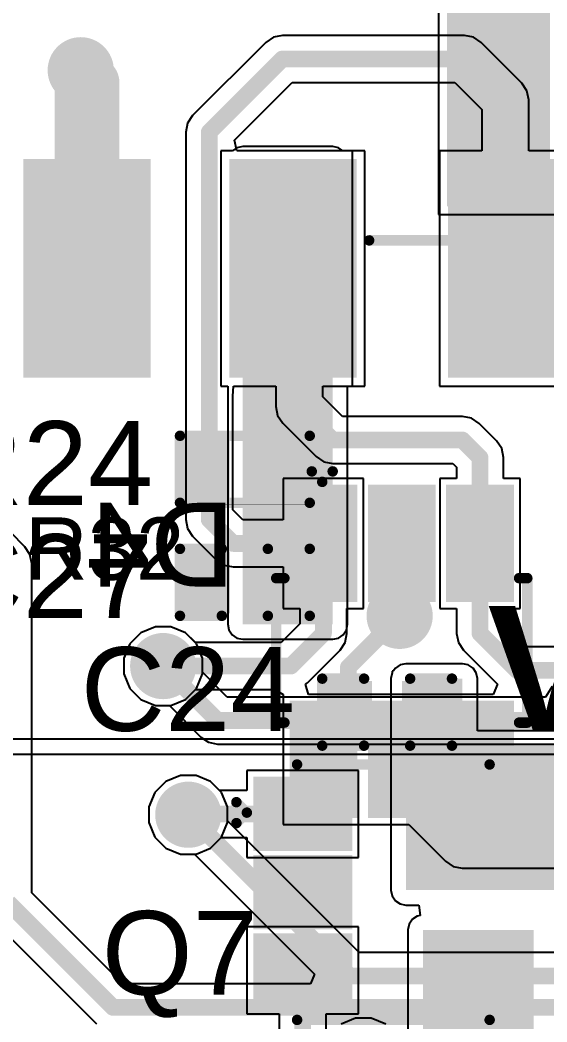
# Model space of a CAD drawing. Header units: inches. Extents: x -0.91 to 3.86, y -0.82 to 4.16.
# Drawn here: x 1.8236 to 2.0754, y 3.417 to 3.8956 of the extents above; entities that cross this region are included whole.
import ezdxf

# ---------------------------------------------------------------- set-up
doc = ezdxf.new("R2010")
doc.units = ezdxf.units.IN
doc.header["$MEASUREMENT"] = 0
for name, color, linetype in [('Bottom Layer 1', 5, 'Continuous'), ('Bottom Overlay', 54, 'Continuous'), ('Bottom Paste', 16, 'Continuous'), ('Bottom Solder', 6, 'Continuous'), ('GND+Signal', 16, 'Continuous'), ('Mechanical 17', 56, 'Continuous'), ('PWR+Signal', 76, 'Continuous'), ('Top Layer 1', 1, 'Continuous'), ('Top Overlay', 2, 'Continuous'), ('Top Paste', 8, 'Continuous'), ('Top Solder', 216, 'Continuous'), ('Via Holes', 16, 'Continuous')]:
    doc.layers.add(name, color=color, linetype=linetype)
doc.styles.add('Arial', font='', dxfattribs={"height": 0.2})
doc.styles.add('Arial_Bold', font='', dxfattribs={"height": 0.2})
doc.styles.get('Arial').set_extended_font_data('Arial')
doc.styles.get('Arial_Bold').set_extended_font_data('Arial', bold=True)

# ---------------------------------------------------------------- blocks, each defined once
blk = doc.blocks.new('R___0402_140')
at = {"layer": 'Top Layer 1'}
for points in [[(-0.0275, -0.0125), (-0.0275, 0.0125), (-0.0095, 0.0125), (-0.0095, -0.0125)], [(0.0095, -0.0125), (0.0095, 0.0125), (0.0275, 0.0125), (0.0275, -0.0125)]]:
    blk.add_hatch(color=1, dxfattribs=at).paths.add_polyline_path(points)
at = {"layer": 'Top Paste'}
for points in [[(-0.0275, -0.0125), (-0.0275, 0.0125), (-0.0095, 0.0125), (-0.0095, -0.0125)], [(0.0095, -0.0125), (0.0095, 0.0125), (0.0275, 0.0125), (0.0275, -0.0125)]]:
    blk.add_hatch(color=8, dxfattribs=at).paths.add_polyline_path(points)
at = {"layer": 'Top Solder'}
for points in [[(-0.02966, -0.01467), (-0.02966, 0.01467), (-0.00733, 0.01467), (-0.00733, -0.01467)], [(0.00734, -0.01467), (0.00734, 0.01467), (0.02967, 0.01467), (0.02967, -0.01467)]]:
    blk.add_hatch(color=216, dxfattribs=at).paths.add_polyline_path(points)
at = {"layer": 'Top Overlay'}
for points in [[(-0.031, -0.016, 0.005, 0.005, 0), (-0.031, 0.016, 0.005, 0.005, 0)], [(-0.031, 0.016, 0.005, 0.005, 0), (0.031, 0.016, 0.005, 0.005, 0)], [(0.031, -0.016, 0.005, 0.005, 0), (0.031, 0.016, 0.005, 0.005, 0)], [(-0.031, -0.016, 0.005, 0.005, 0), (0.031, -0.016, 0.005, 0.005, 0)], [(-0.032, -0.017, 0.000127, 0.000127, 0), (0.032, -0.017, 0.000127, 0.000127, 0)]]:
    blk.add_lwpolyline(points, format="xyseb", dxfattribs=at)
for points in [[(-0.03225, 0.016, 0.0025, 0.0025, 1), (-0.02975, 0.016, 0.0025, 0.0025, 1)], [(-0.03225, 0.016, 0.0025, 0.0025, 1), (-0.02975, 0.016, 0.0025, 0.0025, 1)], [(0.02975, 0.016, 0.0025, 0.0025, 1), (0.03225, 0.016, 0.0025, 0.0025, 1)], [(0.02975, 0.016, 0.0025, 0.0025, 1), (0.03225, 0.016, 0.0025, 0.0025, 1)], [(-0.03225, -0.016, 0.0025, 0.0025, 1), (-0.02975, -0.016, 0.0025, 0.0025, 1)], [(-0.03225, -0.016, 0.0025, 0.0025, 1), (-0.02975, -0.016, 0.0025, 0.0025, 1)], [(0.02975, -0.016, 0.0025, 0.0025, 1), (0.03225, -0.016, 0.0025, 0.0025, 1)], [(0.02975, -0.016, 0.0025, 0.0025, 1), (0.03225, -0.016, 0.0025, 0.0025, 1)], [(-0.03203, -0.017, 0.0000635, 0.0000635, 1), (-0.03197, -0.017, 0.0000635, 0.0000635, 1)], [(0.03197, -0.017, 0.0000635, 0.0000635, 1), (0.03203, -0.017, 0.0000635, 0.0000635, 1)]]:
    blk.add_lwpolyline(points, format="xyseb", close=True, dxfattribs=at)
blk = doc.blocks.new('TSOT_25_167')
at = {"layer": 'Top Layer 1'}
for points in [[(-0.0236, 0.05118), (-0.0236, 0.02362), (-0.06297, 0.02362), (-0.06297, 0.05118)], [(0.06297, 0.05118), (0.06297, 0.02362), (0.0236, 0.02362), (0.0236, 0.05118)], [(-0.0236, 0.01378), (-0.0236, -0.01378), (-0.06297, -0.01378), (-0.06297, 0.01378)], [(-0.0236, -0.02362), (-0.0236, -0.05118), (-0.06297, -0.05118), (-0.06297, -0.02362)], [(0.06297, -0.02362), (0.06297, -0.05118), (0.0236, -0.05118), (0.0236, -0.02362)]]:
    blk.add_hatch(color=1, dxfattribs=at).paths.add_polyline_path(points)
at = {"layer": 'Top Paste'}
for points in [[(-0.0236, 0.05118), (-0.0236, 0.02362), (-0.06297, 0.02362), (-0.06297, 0.05118)], [(0.06297, 0.05118), (0.06297, 0.02362), (0.0236, 0.02362), (0.0236, 0.05118)], [(-0.0236, 0.01378), (-0.0236, -0.01378), (-0.06297, -0.01378), (-0.06297, 0.01378)], [(-0.0236, -0.02362), (-0.0236, -0.05118), (-0.06297, -0.05118), (-0.06297, -0.02362)], [(0.06297, -0.02362), (0.06297, -0.05118), (0.0236, -0.05118), (0.0236, -0.02362)]]:
    blk.add_hatch(color=8, dxfattribs=at).paths.add_polyline_path(points)
at = {"layer": 'Top Solder'}
for points in [[(-0.0196, 0.05518), (-0.0196, 0.01962), (-0.06697, 0.01962), (-0.06697, 0.05518)], [(0.06697, 0.05518), (0.06697, 0.01962), (0.0196, 0.01962), (0.0196, 0.05518)], [(-0.0196, 0.01778), (-0.0196, -0.01778), (-0.06697, -0.01778), (-0.06697, 0.01778)], [(-0.0196, -0.01962), (-0.0196, -0.05518), (-0.06697, -0.05518), (-0.06697, -0.01962)], [(0.06697, -0.01962), (0.06697, -0.05518), (0.0196, -0.05518), (0.0196, -0.01962)]]:
    blk.add_hatch(color=216, dxfattribs=at).paths.add_polyline_path(points)
at = {"layer": 'Top Overlay'}
for points in [[(-0.046, 0.061, 0.005, 0.005, 0), (0.046, 0.061, 0.005, 0.005, 0)], [(-0.075, 0.033, 0.005, 0.005, 0), (-0.075, 0.043, 0.005, 0.005, 0)], [(-0.075, 0.043, 0.005, 0.005, 0), (-0.07, 0.038, 0.005, 0.005, 0)], [(-0.075, 0.033, 0.005, 0.005, 0), (-0.07, 0.038, 0.005, 0.005, 0)], [(-0.046, -0.061, 0.005, 0.005, 0), (0.046, -0.061, 0.005, 0.005, 0)]]:
    blk.add_lwpolyline(points, format="xyseb", dxfattribs=at)
for points in [[(-0.04725, 0.061, 0.0025, 0.0025, 1), (-0.04475, 0.061, 0.0025, 0.0025, 1)], [(0.04475, 0.061, 0.0025, 0.0025, 1), (0.04725, 0.061, 0.0025, 0.0025, 1)], [(-0.07625, 0.043, 0.0025, 0.0025, 1), (-0.07375, 0.043, 0.0025, 0.0025, 1)], [(-0.07625, 0.043, 0.0025, 0.0025, 1), (-0.07375, 0.043, 0.0025, 0.0025, 1)], [(-0.07125, 0.038, 0.0025, 0.0025, 1), (-0.06875, 0.038, 0.0025, 0.0025, 1)], [(-0.07125, 0.038, 0.0025, 0.0025, 1), (-0.06875, 0.038, 0.0025, 0.0025, 1)], [(-0.07625, 0.033, 0.0025, 0.0025, 1), (-0.07375, 0.033, 0.0025, 0.0025, 1)], [(-0.07625, 0.033, 0.0025, 0.0025, 1), (-0.07375, 0.033, 0.0025, 0.0025, 1)], [(-0.04725, -0.061, 0.0025, 0.0025, 1), (-0.04475, -0.061, 0.0025, 0.0025, 1)], [(0.04475, -0.061, 0.0025, 0.0025, 1), (0.04725, -0.061, 0.0025, 0.0025, 1)]]:
    blk.add_lwpolyline(points, format="xyseb", close=True, dxfattribs=at)
blk = doc.blocks.new('1054301305_B_190')
at = {"layer": 'Bottom Layer 1'}
for points in [[(-0.11102, -0.04784), (-0.0622, -0.04784), (-0.0622, -0.14626), (-0.11102, -0.14626)], [(-0.0126, -0.04784), (0.03622, -0.04784), (0.03622, -0.14626), (-0.0126, -0.14626)], [(0.08583, -0.04784), (0.13465, -0.04784), (0.13465, -0.14626), (0.08583, -0.14626)]]:
    blk.add_hatch(color=5, dxfattribs=at).paths.add_polyline_path(points)
at = {"layer": 'Bottom Paste'}
for points in [[(-0.11102, -0.04784), (-0.0622, -0.04784), (-0.0622, -0.14626), (-0.11102, -0.14626)], [(-0.0126, -0.04784), (0.03622, -0.04784), (0.03622, -0.14626), (-0.0126, -0.14626)], [(0.08583, -0.04784), (0.13465, -0.04784), (0.13465, -0.14626), (0.08583, -0.14626)]]:
    blk.add_hatch(color=16, dxfattribs=at).paths.add_polyline_path(points)
at = {"layer": 'Bottom Solder'}
for points in [[(-0.11402, -0.04484), (-0.0592, -0.04484), (-0.0592, -0.14926), (-0.11402, -0.14926)], [(-0.0156, -0.04484), (0.03922, -0.04484), (0.03922, -0.14926), (-0.0156, -0.14926)], [(0.08283, -0.04484), (0.13765, -0.04484), (0.13765, -0.14926), (0.08283, -0.14926)]]:
    blk.add_hatch(color=6, dxfattribs=at).paths.add_polyline_path(points)
blk = doc.blocks.new('1054301305_193')
at = {"layer": 'Top Layer 1'}
for points in [[(-0.20945, 0.14626), (-0.16063, 0.14626), (-0.16063, 0.04784), (-0.20945, 0.04784)], [(-0.11102, 0.14626), (-0.06221, 0.14626), (-0.06221, 0.04784), (-0.11102, 0.04784)], [(-0.30787, 0.06437), (-0.26457, 0.06437), (-0.26457, -0.25847), (-0.30787, -0.25847)]]:
    blk.add_hatch(color=1, dxfattribs=at).paths.add_polyline_path(points)
at = {"layer": 'Top Paste'}
for points in [[(-0.20945, 0.14626), (-0.16063, 0.14626), (-0.16063, 0.04784), (-0.20945, 0.04784)], [(-0.11102, 0.14626), (-0.06221, 0.14626), (-0.06221, 0.04784), (-0.11102, 0.04784)], [(-0.30787, 0.06437), (-0.26457, 0.06437), (-0.26457, -0.25847), (-0.30787, -0.25847)]]:
    blk.add_hatch(color=8, dxfattribs=at).paths.add_polyline_path(points)
at = {"layer": 'Top Solder'}
for points in [[(-0.21245, 0.14926), (-0.15763, 0.14926), (-0.15763, 0.04484), (-0.21245, 0.04484)], [(-0.11402, 0.14926), (-0.05921, 0.14926), (-0.05921, 0.04484), (-0.11402, 0.04484)], [(-0.31087, 0.06737), (-0.26157, 0.06737), (-0.26157, -0.26147), (-0.31087, -0.26147)]]:
    blk.add_hatch(color=216, dxfattribs=at).paths.add_polyline_path(points)
at = {"layer": 'Top Overlay'}
blk.add_lwpolyline([(-0.22441, 0.08366, 0.005, 0.005, 0), (-0.31968, 0.08366, 0.005, 0.005, 0)], format="xyseb", dxfattribs=at)
blk.add_lwpolyline([(-0.22566, 0.08366, 0.0025, 0.0025, 1), (-0.22316, 0.08366, 0.0025, 0.0025, 1)], format="xyseb", close=True, dxfattribs=at)
blk = doc.blocks.new('SOT_23_6_B_213')
at = {"layer": 'Bottom Layer 1'}
for points in [[(-0.07559, 0.04961), (-0.02756, 0.04961), (-0.02756, 0.0252), (-0.07559, 0.0252)], [(0.02756, 0.04961), (0.07559, 0.04961), (0.07559, 0.0252), (0.02756, 0.0252)], [(-0.07559, 0.01221), (-0.02756, 0.01221), (-0.02756, -0.0122), (-0.07559, -0.0122)], [(0.02756, 0.01221), (0.07559, 0.01221), (0.07559, -0.0122), (0.02756, -0.0122)], [(-0.07559, -0.0252), (-0.02756, -0.0252), (-0.02756, -0.04961), (-0.07559, -0.04961)], [(0.02756, -0.0252), (0.07559, -0.0252), (0.07559, -0.04961), (0.02756, -0.04961)]]:
    blk.add_hatch(color=5, dxfattribs=at).paths.add_polyline_path(points)
at = {"layer": 'Bottom Paste'}
for points in [[(-0.07559, 0.04961), (-0.02756, 0.04961), (-0.02756, 0.0252), (-0.07559, 0.0252)], [(0.02756, 0.04961), (0.07559, 0.04961), (0.07559, 0.0252), (0.02756, 0.0252)], [(-0.07559, 0.01221), (-0.02756, 0.01221), (-0.02756, -0.0122), (-0.07559, -0.0122)], [(0.02756, 0.01221), (0.07559, 0.01221), (0.07559, -0.0122), (0.02756, -0.0122)], [(-0.07559, -0.0252), (-0.02756, -0.0252), (-0.02756, -0.04961), (-0.07559, -0.04961)], [(0.02756, -0.0252), (0.07559, -0.0252), (0.07559, -0.04961), (0.02756, -0.04961)]]:
    blk.add_hatch(color=16, dxfattribs=at).paths.add_polyline_path(points)
at = {"layer": 'Bottom Solder'}
for points in [[(-0.07959, 0.05361), (-0.02356, 0.05361), (-0.02356, 0.0212), (-0.07959, 0.0212)], [(0.02356, 0.05361), (0.07959, 0.05361), (0.07959, 0.0212), (0.02356, 0.0212)], [(-0.07959, 0.01621), (-0.02356, 0.01621), (-0.02356, -0.0162), (-0.07959, -0.0162)], [(0.02356, 0.01621), (0.07959, 0.01621), (0.07959, -0.0162), (0.02356, -0.0162)], [(-0.07959, -0.0212), (-0.02356, -0.0212), (-0.02356, -0.05361), (-0.07959, -0.05361)], [(0.02356, -0.0212), (0.07959, -0.0212), (0.07959, -0.05361), (0.02356, -0.05361)]]:
    blk.add_hatch(color=6, dxfattribs=at).paths.add_polyline_path(points)
at = {"layer": 'Bottom Overlay'}
for points in [[(0.034, 0.06, 0.005, 0.005, 0), (-0.035, 0.06, 0.005, 0.005, 0)], [(-0.035, 0.05606, 0.005, 0.005, 0), (-0.035, 0.06, 0.005, 0.005, 0)], [(0.034, 0.05606, 0.005, 0.005, 0), (0.034, 0.06, 0.005, 0.005, 0)], [(-0.081, -0.038, 0.005, 0.005, 0), (-0.086, -0.033, 0.005, 0.005, 0)], [(-0.086, -0.043, 0.005, 0.005, 0), (-0.086, -0.033, 0.005, 0.005, 0)], [(-0.086, -0.043, 0.005, 0.005, 0), (-0.081, -0.038, 0.005, 0.005, 0)], [(-0.035, -0.06, 0.005, 0.005, 0), (-0.035, -0.05606, 0.005, 0.005, 0)], [(0.034, -0.06, 0.005, 0.005, 0), (0.034, -0.05606, 0.005, 0.005, 0)], [(0.034, -0.06, 0.005, 0.005, 0), (-0.035, -0.06, 0.005, 0.005, 0)]]:
    blk.add_lwpolyline(points, format="xyseb", dxfattribs=at)
for points in [[(-0.03625, 0.06, 0.0025, 0.0025, 1), (-0.03375, 0.06, 0.0025, 0.0025, 1)], [(-0.03625, 0.06, 0.0025, 0.0025, 1), (-0.03375, 0.06, 0.0025, 0.0025, 1)], [(0.03275, 0.06, 0.0025, 0.0025, 1), (0.03525, 0.06, 0.0025, 0.0025, 1)], [(0.03275, 0.06, 0.0025, 0.0025, 1), (0.03525, 0.06, 0.0025, 0.0025, 1)], [(-0.03625, 0.05606, 0.0025, 0.0025, 1), (-0.03375, 0.05606, 0.0025, 0.0025, 1)], [(0.03275, 0.05606, 0.0025, 0.0025, 1), (0.03525, 0.05606, 0.0025, 0.0025, 1)], [(-0.08725, -0.033, 0.0025, 0.0025, 1), (-0.08475, -0.033, 0.0025, 0.0025, 1)], [(-0.08725, -0.033, 0.0025, 0.0025, 1), (-0.08475, -0.033, 0.0025, 0.0025, 1)], [(-0.08225, -0.038, 0.0025, 0.0025, 1), (-0.07975, -0.038, 0.0025, 0.0025, 1)], [(-0.08225, -0.038, 0.0025, 0.0025, 1), (-0.07975, -0.038, 0.0025, 0.0025, 1)], [(-0.08725, -0.043, 0.0025, 0.0025, 1), (-0.08475, -0.043, 0.0025, 0.0025, 1)], [(-0.08725, -0.043, 0.0025, 0.0025, 1), (-0.08475, -0.043, 0.0025, 0.0025, 1)], [(-0.03625, -0.05606, 0.0025, 0.0025, 1), (-0.03375, -0.05606, 0.0025, 0.0025, 1)], [(0.03275, -0.05606, 0.0025, 0.0025, 1), (0.03525, -0.05606, 0.0025, 0.0025, 1)], [(-0.03625, -0.06, 0.0025, 0.0025, 1), (-0.03375, -0.06, 0.0025, 0.0025, 1)], [(-0.03625, -0.06, 0.0025, 0.0025, 1), (-0.03375, -0.06, 0.0025, 0.0025, 1)], [(0.03275, -0.06, 0.0025, 0.0025, 1), (0.03525, -0.06, 0.0025, 0.0025, 1)], [(0.03275, -0.06, 0.0025, 0.0025, 1), (0.03525, -0.06, 0.0025, 0.0025, 1)]]:
    blk.add_lwpolyline(points, format="xyseb", close=True, dxfattribs=at)
blk = doc.blocks.new('C___0402_224')
at = {"layer": 'Top Layer 1'}
for points in [[(-0.0275, -0.0125), (-0.0275, 0.0125), (-0.0095, 0.0125), (-0.0095, -0.0125)], [(0.0095, -0.0125), (0.0095, 0.0125), (0.0275, 0.0125), (0.0275, -0.0125)]]:
    blk.add_hatch(color=1, dxfattribs=at).paths.add_polyline_path(points)
at = {"layer": 'Top Paste'}
for points in [[(-0.0275, -0.0125), (-0.0275, 0.0125), (-0.0095, 0.0125), (-0.0095, -0.0125)], [(0.0095, -0.0125), (0.0095, 0.0125), (0.0275, 0.0125), (0.0275, -0.0125)]]:
    blk.add_hatch(color=8, dxfattribs=at).paths.add_polyline_path(points)
at = {"layer": 'Top Solder'}
for points in [[(-0.02986, -0.01486), (-0.02986, 0.01486), (-0.00714, 0.01486), (-0.00714, -0.01486)], [(0.00714, -0.01486), (0.00714, 0.01486), (0.02986, 0.01486), (0.02986, -0.01486)]]:
    blk.add_hatch(color=216, dxfattribs=at).paths.add_polyline_path(points)
at = {"layer": 'Top Overlay'}
for points in [[(-0.031, 0.016, 0.005, 0.005, 0), (-0.011, 0.016, 0.005, 0.005, 0)], [(-0.031, -0.016, 0.005, 0.005, 0), (-0.031, 0.016, 0.005, 0.005, 0)], [(0.011, 0.016, 0.005, 0.005, 0), (0.031, 0.016, 0.005, 0.005, 0)], [(0.031, -0.016, 0.005, 0.005, 0), (0.031, 0.016, 0.005, 0.005, 0)], [(-0.031, -0.016, 0.005, 0.005, 0), (-0.011, -0.016, 0.005, 0.005, 0)], [(0.011, -0.016, 0.005, 0.005, 0), (0.031, -0.016, 0.005, 0.005, 0)]]:
    blk.add_lwpolyline(points, format="xyseb", dxfattribs=at)
for points in [[(-0.03225, 0.016, 0.0025, 0.0025, 1), (-0.02975, 0.016, 0.0025, 0.0025, 1)], [(-0.03225, 0.016, 0.0025, 0.0025, 1), (-0.02975, 0.016, 0.0025, 0.0025, 1)], [(-0.01225, 0.016, 0.0025, 0.0025, 1), (-0.00975, 0.016, 0.0025, 0.0025, 1)], [(0.00975, 0.016, 0.0025, 0.0025, 1), (0.01225, 0.016, 0.0025, 0.0025, 1)], [(0.02975, 0.016, 0.0025, 0.0025, 1), (0.03225, 0.016, 0.0025, 0.0025, 1)], [(0.02975, 0.016, 0.0025, 0.0025, 1), (0.03225, 0.016, 0.0025, 0.0025, 1)], [(-0.03225, -0.016, 0.0025, 0.0025, 1), (-0.02975, -0.016, 0.0025, 0.0025, 1)], [(-0.03225, -0.016, 0.0025, 0.0025, 1), (-0.02975, -0.016, 0.0025, 0.0025, 1)], [(-0.01225, -0.016, 0.0025, 0.0025, 1), (-0.00975, -0.016, 0.0025, 0.0025, 1)], [(0.00975, -0.016, 0.0025, 0.0025, 1), (0.01225, -0.016, 0.0025, 0.0025, 1)], [(0.02975, -0.016, 0.0025, 0.0025, 1), (0.03225, -0.016, 0.0025, 0.0025, 1)], [(0.02975, -0.016, 0.0025, 0.0025, 1), (0.03225, -0.016, 0.0025, 0.0025, 1)]]:
    blk.add_lwpolyline(points, format="xyseb", close=True, dxfattribs=at)
blk = doc.blocks.new('C___0402_227')
at = {"layer": 'Top Layer 1'}
for points in [[(-0.0275, -0.0125), (-0.0275, 0.0125), (-0.0095, 0.0125), (-0.0095, -0.0125)], [(0.0095, -0.0125), (0.0095, 0.0125), (0.0275, 0.0125), (0.0275, -0.0125)]]:
    blk.add_hatch(color=1, dxfattribs=at).paths.add_polyline_path(points)
at = {"layer": 'Top Paste'}
for points in [[(-0.0275, -0.0125), (-0.0275, 0.0125), (-0.0095, 0.0125), (-0.0095, -0.0125)], [(0.0095, -0.0125), (0.0095, 0.0125), (0.0275, 0.0125), (0.0275, -0.0125)]]:
    blk.add_hatch(color=8, dxfattribs=at).paths.add_polyline_path(points)
at = {"layer": 'Top Solder'}
for points in [[(-0.02986, -0.01486), (-0.02986, 0.01486), (-0.00714, 0.01486), (-0.00714, -0.01486)], [(0.00714, -0.01486), (0.00714, 0.01486), (0.02986, 0.01486), (0.02986, -0.01486)]]:
    blk.add_hatch(color=216, dxfattribs=at).paths.add_polyline_path(points)
at = {"layer": 'Top Overlay'}
for points in [[(-0.011, 0.016, 0.005, 0.005, 0), (-0.031, 0.016, 0.005, 0.005, 0)], [(-0.031, 0.016, 0.005, 0.005, 0), (-0.031, -0.016, 0.005, 0.005, 0)], [(0.031, 0.016, 0.005, 0.005, 0), (0.011, 0.016, 0.005, 0.005, 0)], [(0.031, 0.016, 0.005, 0.005, 0), (0.031, -0.016, 0.005, 0.005, 0)], [(-0.011, -0.016, 0.005, 0.005, 0), (-0.031, -0.016, 0.005, 0.005, 0)], [(0.031, -0.016, 0.005, 0.005, 0), (0.011, -0.016, 0.005, 0.005, 0)]]:
    blk.add_lwpolyline(points, format="xyseb", dxfattribs=at)
for points in [[(-0.03225, 0.016, 0.0025, 0.0025, 1), (-0.02975, 0.016, 0.0025, 0.0025, 1)], [(-0.03225, 0.016, 0.0025, 0.0025, 1), (-0.02975, 0.016, 0.0025, 0.0025, 1)], [(-0.01225, 0.016, 0.0025, 0.0025, 1), (-0.00975, 0.016, 0.0025, 0.0025, 1)], [(0.00975, 0.016, 0.0025, 0.0025, 1), (0.01225, 0.016, 0.0025, 0.0025, 1)], [(0.02975, 0.016, 0.0025, 0.0025, 1), (0.03225, 0.016, 0.0025, 0.0025, 1)], [(0.02975, 0.016, 0.0025, 0.0025, 1), (0.03225, 0.016, 0.0025, 0.0025, 1)], [(-0.03225, -0.016, 0.0025, 0.0025, 1), (-0.02975, -0.016, 0.0025, 0.0025, 1)], [(-0.03225, -0.016, 0.0025, 0.0025, 1), (-0.02975, -0.016, 0.0025, 0.0025, 1)], [(-0.01225, -0.016, 0.0025, 0.0025, 1), (-0.00975, -0.016, 0.0025, 0.0025, 1)], [(0.00975, -0.016, 0.0025, 0.0025, 1), (0.01225, -0.016, 0.0025, 0.0025, 1)], [(0.02975, -0.016, 0.0025, 0.0025, 1), (0.03225, -0.016, 0.0025, 0.0025, 1)], [(0.02975, -0.016, 0.0025, 0.0025, 1), (0.03225, -0.016, 0.0025, 0.0025, 1)]]:
    blk.add_lwpolyline(points, format="xyseb", close=True, dxfattribs=at)

msp = doc.modelspace()

# ---------------------------------------------------------------- hatches: boundary and pattern name
at = {"layer": 'Bottom Layer 1'}
h = msp.add_hatch(color=5, dxfattribs=at)
edge = h.paths.add_edge_path()
edge.add_arc((1.85261, 3.87161), 0.01181, 0, 360)
h = msp.add_hatch(color=5, dxfattribs=at)
edge = h.paths.add_edge_path()
edge.add_arc((2.005, 3.611), 0.01181, 0, 360)
h = msp.add_hatch(color=5, dxfattribs=at)
edge = h.paths.add_edge_path()
edge.add_arc((1.892, 3.587), 0.01181, 0, 360)
h = msp.add_hatch(color=5, dxfattribs=at)
edge = h.paths.add_edge_path()
edge.add_arc((1.904, 3.516), 0.01181, 0, 360)
at = {"layer": 'Bottom Solder'}
h = msp.add_hatch(color=6, dxfattribs=at)
edge = h.paths.add_edge_path()
edge.add_arc((1.85261, 3.87161), 0.01581, 0, 360)
h = msp.add_hatch(color=6, dxfattribs=at)
edge = h.paths.add_edge_path()
edge.add_arc((2.005, 3.611), 0.01581, 0, 360)
h = msp.add_hatch(color=6, dxfattribs=at)
edge = h.paths.add_edge_path()
edge.add_arc((1.892, 3.587), 0.01581, 0, 360)
h = msp.add_hatch(color=6, dxfattribs=at)
edge = h.paths.add_edge_path()
edge.add_arc((1.904, 3.516), 0.01581, 0, 360)
at = {"layer": 'GND+Signal'}
h = msp.add_hatch(color=16, dxfattribs=at)
edge = h.paths.add_edge_path()
edge.add_arc((1.85261, 3.87161), 0.01181, 0, 360)
h = msp.add_hatch(color=16, dxfattribs=at)
edge = h.paths.add_edge_path()
edge.add_arc((2.005, 3.611), 0.01181, 0, 360)
h = msp.add_hatch(color=16, dxfattribs=at)
edge = h.paths.add_edge_path()
edge.add_arc((1.892, 3.587), 0.01181, 0, 360)
h = msp.add_hatch(color=16, dxfattribs=at)
edge = h.paths.add_edge_path()
edge.add_arc((1.904, 3.516), 0.01181, 0, 360)
at = {"layer": 'PWR+Signal'}
h = msp.add_hatch(color=76, dxfattribs=at)
edge = h.paths.add_edge_path()
edge.add_arc((1.85261, 3.87161), 0.01181, 0, 360)
h = msp.add_hatch(color=76, dxfattribs=at)
edge = h.paths.add_edge_path()
edge.add_arc((2.005, 3.611), 0.01181, 0, 360)
h = msp.add_hatch(color=76, dxfattribs=at)
edge = h.paths.add_edge_path()
edge.add_arc((1.892, 3.587), 0.01181, 0, 360)
h = msp.add_hatch(color=76, dxfattribs=at)
edge = h.paths.add_edge_path()
edge.add_arc((1.904, 3.516), 0.01181, 0, 360)
at = {"layer": 'Top Layer 1'}
h = msp.add_hatch(color=1, dxfattribs=at)
edge = h.paths.add_edge_path()
edge.add_arc((1.85261, 3.87161), 0.01181, 0, 360)
for points in [[(1.93, 3.607), (1.973, 3.607), (1.973, 3.828), (1.93, 3.828)], [(2.008, 3.48), (2.035, 3.48), (2.035, 3.581), (2.008, 3.581)], [(2.008, 3.48), (2.172, 3.48), (2.172, 3.549), (2.008, 3.549)], [(2.0161, 3.319), (2.069, 3.319), (2.069, 3.461), (2.0161, 3.461)]]:
    msp.add_hatch(color=1, dxfattribs=at).paths.add_polyline_path(points)
h = msp.add_hatch(color=1, dxfattribs=at)
edge = h.paths.add_edge_path()
edge.add_arc((2.005, 3.611), 0.01181, 0, 360)
h = msp.add_hatch(color=1, dxfattribs=at)
edge = h.paths.add_edge_path()
edge.add_arc((1.892, 3.587), 0.01181, 0, 360)
h = msp.add_hatch(color=1, dxfattribs=at)
edge = h.paths.add_edge_path()
edge.add_arc((1.904, 3.516), 0.01181, 0, 360)
at = {"layer": 'Top Solder'}
h = msp.add_hatch(color=216, dxfattribs=at)
edge = h.paths.add_edge_path()
edge.add_arc((1.85261, 3.87161), 0.01581, 0, 360)
at = {"layer": 'Via Holes'}
h = msp.add_hatch(color=7, dxfattribs=at)
edge = h.paths.add_edge_path()
edge.add_arc((1.85261, 3.87161), 0.00591, 0, 360)
h = msp.add_hatch(color=7, dxfattribs=at)
edge = h.paths.add_edge_path()
edge.add_arc((2.005, 3.611), 0.00591, 0, 360)
h = msp.add_hatch(color=7, dxfattribs=at)
edge = h.paths.add_edge_path()
edge.add_arc((1.892, 3.587), 0.00591, 0, 360)
h = msp.add_hatch(color=7, dxfattribs=at)
edge = h.paths.add_edge_path()
edge.add_arc((1.904, 3.516), 0.00591, 0, 360)

# ---------------------------------------------------------------- linework, layer by layer
at = {"layer": 'Bottom Layer 1'}
for p, q in [((1.94471, 3.88736), (1.94107, 3.88493)), ((1.949, 3.88822), (1.94471, 3.88736)), ((2.036, 3.88822), (1.949, 3.88822)), ((1.949, 3.88822), (1.949, 3.88822)), ((2.04029, 3.88736), (2.036, 3.88822)), ((2.036, 3.88822), (2.036, 3.88822)), ((2.04393, 3.88493), (2.04029, 3.88736)), ((1.94107, 3.88493), (1.90607, 3.84993)), ((1.94107, 3.88493), (1.94107, 3.88493)), ((2.06339, 3.86547), (2.04393, 3.88493)), ((1.92603, 3.83816), (1.95365, 3.86578)), ((1.95365, 3.86578), (2.03135, 3.86578)), ((2.03135, 3.86578), (2.04424, 3.8529)), ((2.06582, 3.86184), (2.06339, 3.86547)), ((2.06339, 3.86547), (2.06339, 3.86547)), ((2.06667, 3.85754), (2.06582, 3.86184)), ((2.06667, 3.83316), (2.06667, 3.85754)), ((2.06667, 3.85754), (2.06667, 3.85754)), ((2.04424, 3.8529), (2.04424, 3.83316)), ((1.90607, 3.84993), (1.90364, 3.84629)), ((1.90364, 3.84629), (1.90278, 3.842)), ((1.90278, 3.842), (1.90278, 3.842)), ((1.90278, 3.842), (1.90278, 3.657)), ((1.92717, 3.83316), (1.92603, 3.83816)), ((1.98844, 3.83316), (1.92717, 3.83316)), ((1.98844, 3.72074), (1.98844, 3.83316)), ((2.04424, 3.83316), (2.02405, 3.83316)), ((2.02405, 3.83316), (2.02405, 3.72074)), ((2.08687, 3.83316), (2.06667, 3.83316)), ((1.92522, 3.71591), (1.92562, 3.72074)), ((1.92562, 3.72074), (1.93022, 3.72074)), ((1.93022, 3.72074), (1.94582, 3.72074)), ((1.94582, 3.72074), (1.94582, 3.71097)), ((1.96825, 3.71561), (1.96825, 3.72074)), ((1.96825, 3.72074), (1.98844, 3.72074)), ((2.02405, 3.72074), (2.08687, 3.72074)), ((1.92522, 3.66165), (1.92522, 3.71591)), ((1.97765, 3.70622), (1.96825, 3.71561)), ((1.94582, 3.71097), (1.94582, 3.71097)), ((1.94582, 3.71097), (1.94667, 3.70668)), ((1.94667, 3.70668), (1.9491, 3.70304)), ((2.035, 3.70622), (1.97765, 3.70622)), ((2.03929, 3.70536), (2.035, 3.70622)), ((2.035, 3.70622), (2.035, 3.70622)), ((2.04293, 3.70293), (2.03929, 3.70536)), ((1.9491, 3.70304), (1.96507, 3.68707)), ((2.05133, 3.69453), (2.04293, 3.70293)), ((2.05376, 3.69089), (2.05133, 3.69453)), ((2.05133, 3.69453), (2.05133, 3.69453)), ((2.05462, 3.6866), (2.05376, 3.69089)), ((1.96507, 3.68707), (1.96507, 3.68707)), ((1.96507, 3.68707), (1.96871, 3.68464)), ((2.05462, 3.67659), (2.05462, 3.6866)), ((2.05462, 3.6866), (2.05462, 3.6866)), ((1.96871, 3.68464), (1.973, 3.68378)), ((1.973, 3.68378), (2.03035, 3.68378)), ((2.03035, 3.68378), (2.03219, 3.68195)), ((2.03219, 3.68195), (2.03219, 3.67659)), ((1.9878, 3.67659), (1.94939, 3.67659)), ((1.94939, 3.67659), (1.94939, 3.65679)), ((1.9878, 3.61456), (1.9878, 3.67659)), ((2.03219, 3.67659), (2.0242, 3.67659)), ((2.0242, 3.67659), (2.0242, 3.61456)), ((2.06261, 3.67659), (2.05462, 3.67659)), ((2.06261, 3.61456), (2.06261, 3.67659)), ((1.93007, 3.65679), (1.92522, 3.66165)), ((1.90278, 3.657), (1.90278, 3.657)), ((1.90278, 3.657), (1.90364, 3.65271)), ((1.94939, 3.65679), (1.93007, 3.65679)), ((1.90364, 3.65271), (1.90607, 3.64907)), ((1.90607, 3.64907), (1.9175, 3.63764)), ((1.9175, 3.63764), (1.92113, 3.63521)), ((1.92113, 3.63521), (1.92543, 3.63436)), ((1.92543, 3.63436), (1.92543, 3.63436)), ((1.92543, 3.63436), (1.94939, 3.63436)), ((1.94939, 3.63436), (1.94939, 3.61456)), ((1.94939, 3.61456), (1.95738, 3.61456)), ((1.95738, 3.61456), (1.95738, 3.60724)), ((1.97981, 3.6026), (1.97981, 3.61456)), ((1.97981, 3.61456), (1.9878, 3.61456)), ((2.0242, 3.61456), (2.03219, 3.61456)), ((2.03219, 3.61456), (2.03219, 3.6026)), ((2.05462, 3.60724), (2.05462, 3.61456)), ((2.05462, 3.61456), (2.06261, 3.61456)), ((1.88826, 3.60581), (1.88134, 3.60295)), ((1.89574, 3.60581), (1.88826, 3.60581)), ((1.90266, 3.60295), (1.89574, 3.60581)), ((1.95738, 3.60724), (1.94835, 3.59822)), ((2.06565, 3.59622), (2.05462, 3.60724)), ((1.88134, 3.60295), (1.87605, 3.59766)), ((1.90739, 3.59822), (1.90266, 3.60295)), ((1.97896, 3.59831), (1.97981, 3.6026)), ((1.97981, 3.6026), (1.97981, 3.6026)), ((2.03219, 3.6026), (2.03219, 3.6026)), ((2.03219, 3.6026), (2.03304, 3.59831)), ((1.87605, 3.59766), (1.87319, 3.59074)), ((1.94835, 3.59822), (1.90739, 3.59822)), ((1.96093, 3.57907), (1.97653, 3.59467)), ((1.97653, 3.59467), (1.97896, 3.59831)), ((1.97653, 3.59467), (1.97653, 3.59467)), ((2.03304, 3.59831), (2.03547, 3.59467)), ((2.03547, 3.59467), (2.0517, 3.57844)), ((2.07961, 3.59622), (2.06565, 3.59622)), ((1.87319, 3.59074), (1.87319, 3.58326)), ((1.87319, 3.58326), (1.87605, 3.57634)), ((1.87605, 3.57634), (1.88134, 3.57105)), ((1.90266, 3.57105), (1.90739, 3.57578)), ((1.90739, 3.57578), (1.94536, 3.57578)), ((1.94536, 3.57578), (1.94939, 3.57344)), ((1.95999, 3.57844), (1.96093, 3.57907)), ((1.96151, 3.57344), (1.95999, 3.57844)), ((2.0517, 3.57844), (2.04976, 3.57344)), ((1.88134, 3.57105), (1.88826, 3.56819)), ((1.89574, 3.56819), (1.90266, 3.57105)), ((1.94939, 3.57344), (1.94939, 3.57078)), ((1.94939, 3.57078), (1.94939, 3.51141)), ((2.04976, 3.57344), (1.96151, 3.57344)), ((1.88826, 3.56819), (1.89574, 3.56819)), ((1.89334, 3.53195), (1.88805, 3.52666)), ((1.90026, 3.53481), (1.89334, 3.53195)), ((1.90774, 3.53481), (1.90026, 3.53481)), ((1.91466, 3.53195), (1.90774, 3.53481)), ((1.91995, 3.52666), (1.91466, 3.53195)), ((1.88805, 3.52666), (1.88519, 3.51974)), ((1.92281, 3.51974), (1.91995, 3.52666)), ((1.88519, 3.51974), (1.88519, 3.51226)), ((1.92281, 3.51226), (1.92281, 3.51974)), ((1.88519, 3.51226), (1.88805, 3.50534)), ((1.91995, 3.50534), (1.92281, 3.51226)), ((1.94939, 3.51141), (2.00934, 3.51141)), ((2.00934, 3.51141), (2.02697, 3.49379)), ((1.88805, 3.50534), (1.89334, 3.50005)), ((1.91466, 3.50005), (1.91995, 3.50534)), ((1.89334, 3.50005), (1.90026, 3.49719)), ((1.90774, 3.49719), (1.91466, 3.50005)), ((1.90026, 3.49719), (1.90774, 3.49719)), ((2.02697, 3.49379), (2.02697, 3.49379)), ((2.02697, 3.49379), (2.03061, 3.49135)), ((2.03061, 3.49135), (2.0349, 3.4905)), ((2.0349, 3.4905), (2.0349, 3.4905)), ((2.0349, 3.4905), (2.08557, 3.4905))]:
    msp.add_line(p, q, dxfattribs=at)
for points in [[(1.85261, 3.87161, 0.025, 0.025, 0), (1.85861, 3.86562, 0.025, 0.025, 0)], [(1.85861, 3.77695, 0.025, 0.025, 0), (1.85861, 3.86562, 0.025, 0.025, 0)], [(1.914, 3.842, 0.008, 0.008, 0), (1.949, 3.877, 0.008, 0.008, 0)], [(1.949, 3.877, 0.008, 0.008, 0), (2.036, 3.877, 0.008, 0.008, 0)], [(2.036, 3.877, 0.008, 0.008, 0), (2.05546, 3.85754, 0.008, 0.008, 0)], [(2.05546, 3.77695, 0.008, 0.008, 0), (2.05546, 3.85754, 0.008, 0.008, 0)], [(1.914, 3.657, 0.008, 0.008, 0), (1.914, 3.842, 0.008, 0.008, 0)], [(1.95703, 3.71097, 0.008, 0.008, 0), (1.95703, 3.77695, 0.008, 0.008, 0)], [(1.95703, 3.71097, 0.008, 0.008, 0), (1.973, 3.695, 0.008, 0.008, 0)], [(1.973, 3.695, 0.008, 0.008, 0), (2.035, 3.695, 0.008, 0.008, 0)], [(2.035, 3.695, 0.008, 0.008, 0), (2.0434, 3.6866, 0.008, 0.008, 0)], [(2.0434, 3.64557, 0.008, 0.008, 0), (2.0434, 3.6866, 0.008, 0.008, 0)], [(1.914, 3.657, 0.008, 0.008, 0), (1.92543, 3.64557, 0.008, 0.008, 0)], [(1.92543, 3.64557, 0.008, 0.008, 0), (1.9686, 3.64557, 0.008, 0.008, 0)], [(1.9686, 3.6026, 0.008, 0.008, 0), (1.9686, 3.64557, 0.008, 0.008, 0)], [(2.006, 3.612, 0.008, 0.008, 0), (2.006, 3.64557, 0.008, 0.008, 0)], [(2.0434, 3.6026, 0.008, 0.008, 0), (2.0434, 3.64557, 0.008, 0.008, 0)], [(2.005, 3.611, 0.008, 0.008, 0), (2.006, 3.612, 0.008, 0.008, 0)], [(1.953, 3.587, 0.008, 0.008, 0), (1.9686, 3.6026, 0.008, 0.008, 0)], [(2.0434, 3.6026, 0.008, 0.008, 0), (2.061, 3.585, 0.008, 0.008, 0)], [(1.892, 3.587, 0.008, 0.008, 0), (1.953, 3.587, 0.008, 0.008, 0)], [(2.061, 3.585, 0.008, 0.008, 0), (2.095, 3.585, 0.008, 0.008, 0)], [(2.006, 3.53061, 0.008, 0.008, 0), (2.006, 3.54243, 0.008, 0.008, 0)], [(2.006, 3.53061, 0.008, 0.008, 0), (2.0349, 3.50172, 0.008, 0.008, 0)], [(2.0349, 3.50172, 0.008, 0.008, 0), (2.11428, 3.50172, 0.008, 0.008, 0)]]:
    msp.add_lwpolyline(points, format="xyseb", dxfattribs=at)
for points in [[(1.84636, 3.87161, 0.0125, 0.0125, 1), (1.85886, 3.87161, 0.0125, 0.0125, 1)], [(1.85236, 3.86562, 0.0125, 0.0125, 1), (1.86486, 3.86562, 0.0125, 0.0125, 1)], [(1.85236, 3.86562, 0.0125, 0.0125, 1), (1.86486, 3.86562, 0.0125, 0.0125, 1)], [(1.947, 3.877, 0.004, 0.004, 1), (1.951, 3.877, 0.004, 0.004, 1)], [(1.947, 3.877, 0.004, 0.004, 1), (1.951, 3.877, 0.004, 0.004, 1)], [(2.034, 3.877, 0.004, 0.004, 1), (2.038, 3.877, 0.004, 0.004, 1)], [(2.034, 3.877, 0.004, 0.004, 1), (2.038, 3.877, 0.004, 0.004, 1)], [(2.05346, 3.85754, 0.004, 0.004, 1), (2.05746, 3.85754, 0.004, 0.004, 1)], [(2.05346, 3.85754, 0.004, 0.004, 1), (2.05746, 3.85754, 0.004, 0.004, 1)], [(1.912, 3.842, 0.004, 0.004, 1), (1.916, 3.842, 0.004, 0.004, 1)], [(1.912, 3.842, 0.004, 0.004, 1), (1.916, 3.842, 0.004, 0.004, 1)], [(1.85236, 3.77695, 0.0125, 0.0125, 1), (1.86486, 3.77695, 0.0125, 0.0125, 1)], [(1.95503, 3.77695, 0.004, 0.004, 1), (1.95903, 3.77695, 0.004, 0.004, 1)], [(2.05346, 3.77695, 0.004, 0.004, 1), (2.05746, 3.77695, 0.004, 0.004, 1)], [(1.95503, 3.71097, 0.004, 0.004, 1), (1.95903, 3.71097, 0.004, 0.004, 1)], [(1.95503, 3.71097, 0.004, 0.004, 1), (1.95903, 3.71097, 0.004, 0.004, 1)], [(1.971, 3.695, 0.004, 0.004, 1), (1.975, 3.695, 0.004, 0.004, 1)], [(1.971, 3.695, 0.004, 0.004, 1), (1.975, 3.695, 0.004, 0.004, 1)], [(2.033, 3.695, 0.004, 0.004, 1), (2.037, 3.695, 0.004, 0.004, 1)], [(2.033, 3.695, 0.004, 0.004, 1), (2.037, 3.695, 0.004, 0.004, 1)], [(2.0414, 3.6866, 0.004, 0.004, 1), (2.0454, 3.6866, 0.004, 0.004, 1)], [(2.0414, 3.6866, 0.004, 0.004, 1), (2.0454, 3.6866, 0.004, 0.004, 1)], [(1.912, 3.657, 0.004, 0.004, 1), (1.916, 3.657, 0.004, 0.004, 1)], [(1.912, 3.657, 0.004, 0.004, 1), (1.916, 3.657, 0.004, 0.004, 1)], [(1.92343, 3.64557, 0.004, 0.004, 1), (1.92743, 3.64557, 0.004, 0.004, 1)], [(1.92343, 3.64557, 0.004, 0.004, 1), (1.92743, 3.64557, 0.004, 0.004, 1)], [(1.9666, 3.64557, 0.004, 0.004, 1), (1.9706, 3.64557, 0.004, 0.004, 1)], [(1.9666, 3.64557, 0.004, 0.004, 1), (1.9706, 3.64557, 0.004, 0.004, 1)], [(2.004, 3.64557, 0.004, 0.004, 1), (2.008, 3.64557, 0.004, 0.004, 1)], [(2.0414, 3.64557, 0.004, 0.004, 1), (2.0454, 3.64557, 0.004, 0.004, 1)], [(2.0414, 3.64557, 0.004, 0.004, 1), (2.0454, 3.64557, 0.004, 0.004, 1)], [(2.003, 3.611, 0.004, 0.004, 1), (2.007, 3.611, 0.004, 0.004, 1)], [(2.004, 3.612, 0.004, 0.004, 1), (2.008, 3.612, 0.004, 0.004, 1)], [(2.004, 3.612, 0.004, 0.004, 1), (2.008, 3.612, 0.004, 0.004, 1)], [(1.9666, 3.6026, 0.004, 0.004, 1), (1.9706, 3.6026, 0.004, 0.004, 1)], [(1.9666, 3.6026, 0.004, 0.004, 1), (1.9706, 3.6026, 0.004, 0.004, 1)], [(2.0414, 3.6026, 0.004, 0.004, 1), (2.0454, 3.6026, 0.004, 0.004, 1)], [(2.0414, 3.6026, 0.004, 0.004, 1), (2.0454, 3.6026, 0.004, 0.004, 1)], [(1.89, 3.587, 0.004, 0.004, 1), (1.894, 3.587, 0.004, 0.004, 1)], [(1.951, 3.587, 0.004, 0.004, 1), (1.955, 3.587, 0.004, 0.004, 1)], [(1.951, 3.587, 0.004, 0.004, 1), (1.955, 3.587, 0.004, 0.004, 1)], [(2.059, 3.585, 0.004, 0.004, 1), (2.063, 3.585, 0.004, 0.004, 1)], [(2.059, 3.585, 0.004, 0.004, 1), (2.063, 3.585, 0.004, 0.004, 1)], [(2.004, 3.54243, 0.004, 0.004, 1), (2.008, 3.54243, 0.004, 0.004, 1)], [(2.004, 3.53061, 0.004, 0.004, 1), (2.008, 3.53061, 0.004, 0.004, 1)], [(2.004, 3.53061, 0.004, 0.004, 1), (2.008, 3.53061, 0.004, 0.004, 1)], [(2.0329, 3.50172, 0.004, 0.004, 1), (2.0369, 3.50172, 0.004, 0.004, 1)], [(2.0329, 3.50172, 0.004, 0.004, 1), (2.0369, 3.50172, 0.004, 0.004, 1)]]:
    msp.add_lwpolyline(points, format="xyseb", close=True, dxfattribs=at)
at = {"layer": 'GND+Signal'}
for p, q in [((1.82593, 3.64393), (1.77793, 3.69193)), ((1.82836, 3.64029), (1.82593, 3.64393)), ((1.82593, 3.64393), (1.82593, 3.64393)), ((1.82922, 3.636), (1.82836, 3.64029)), ((1.82922, 3.47865), (1.82922, 3.636)), ((1.82922, 3.636), (1.82922, 3.636)), ((1.88826, 3.60581), (1.88134, 3.60295)), ((1.89574, 3.60581), (1.88826, 3.60581)), ((1.90266, 3.60295), (1.89574, 3.60581)), ((1.88134, 3.60295), (1.87605, 3.59766)), ((1.90795, 3.59766), (1.90266, 3.60295)), ((1.87605, 3.59766), (1.87319, 3.59074)), ((1.91081, 3.59074), (1.90795, 3.59766)), ((1.87319, 3.59074), (1.87319, 3.58326)), ((1.91081, 3.58405), (1.91081, 3.59074)), ((1.87319, 3.58326), (1.87605, 3.57634)), ((1.92265, 3.57222), (1.91081, 3.58405)), ((1.87605, 3.57634), (1.88134, 3.57105)), ((2.07786, 3.57722), (2.07465, 3.57222)), ((1.88134, 3.57105), (1.88826, 3.56819)), ((2.07465, 3.57222), (1.92265, 3.57222)), ((1.88826, 3.56819), (1.89495, 3.56819)), ((1.89495, 3.56819), (1.91007, 3.55307)), ((1.91007, 3.55307), (1.91007, 3.55307)), ((1.91007, 3.55307), (1.91371, 3.55064)), ((1.91371, 3.55064), (1.918, 3.54978)), ((1.918, 3.54978), (1.918, 3.54978)), ((1.918, 3.54978), (2.19011, 3.54978)), ((1.89334, 3.53195), (1.88805, 3.52666)), ((1.90026, 3.53481), (1.89334, 3.53195)), ((1.90774, 3.53481), (1.90026, 3.53481)), ((1.91466, 3.53195), (1.90774, 3.53481)), ((1.91995, 3.52666), (1.91466, 3.53195)), ((1.88805, 3.52666), (1.88519, 3.51974)), ((1.92281, 3.51974), (1.91995, 3.52666)), ((1.88519, 3.51974), (1.88519, 3.51226)), ((1.92281, 3.51305), (1.92281, 3.51974)), ((1.98565, 3.45022), (1.92281, 3.51305)), ((1.88519, 3.51226), (1.88805, 3.50534)), ((1.88805, 3.50534), (1.89334, 3.50005)), ((1.89334, 3.50005), (1.90026, 3.49719)), ((1.90026, 3.49719), (1.90695, 3.49719)), ((1.90695, 3.49719), (1.9643, 3.43983)), ((1.87265, 3.43522), (1.82922, 3.47865)), ((1.81007, 3.46607), (1.86007, 3.41607)), ((2.0956, 3.45022), (1.98565, 3.45022)), ((1.9643, 3.43983), (1.96239, 3.43522)), ((1.96239, 3.43522), (1.87265, 3.43522))]:
    msp.add_line(p, q, dxfattribs=at)
for points in [[(1.892, 3.587, 0.008, 0.008, 0), (1.918, 3.561, 0.008, 0.008, 0)], [(1.918, 3.561, 0.008, 0.008, 0), (2.433, 3.561, 0.008, 0.008, 0)], [(1.904, 3.516, 0.008, 0.008, 0), (1.981, 3.439, 0.008, 0.008, 0)], [(1.818, 3.474, 0.008, 0.008, 0), (1.868, 3.424, 0.008, 0.008, 0)], [(1.981, 3.439, 0.008, 0.008, 0), (2.34621, 3.439, 0.008, 0.008, 0)], [(1.868, 3.424, 0.008, 0.008, 0), (2.34, 3.424, 0.008, 0.008, 0)]]:
    msp.add_lwpolyline(points, format="xyseb", dxfattribs=at)
for points in [[(1.89, 3.587, 0.004, 0.004, 1), (1.894, 3.587, 0.004, 0.004, 1)], [(1.916, 3.561, 0.004, 0.004, 1), (1.92, 3.561, 0.004, 0.004, 1)], [(1.916, 3.561, 0.004, 0.004, 1), (1.92, 3.561, 0.004, 0.004, 1)], [(1.902, 3.516, 0.004, 0.004, 1), (1.906, 3.516, 0.004, 0.004, 1)], [(1.979, 3.439, 0.004, 0.004, 1), (1.983, 3.439, 0.004, 0.004, 1)], [(1.979, 3.439, 0.004, 0.004, 1), (1.983, 3.439, 0.004, 0.004, 1)], [(1.866, 3.424, 0.004, 0.004, 1), (1.87, 3.424, 0.004, 0.004, 1)], [(1.866, 3.424, 0.004, 0.004, 1), (1.87, 3.424, 0.004, 0.004, 1)]]:
    msp.add_lwpolyline(points, format="xyseb", close=True, dxfattribs=at)
at = {"layer": 'PWR+Signal'}
for p, q in [((1.88826, 3.60581), (1.88134, 3.60295)), ((1.89574, 3.60581), (1.88826, 3.60581)), ((1.90266, 3.60295), (1.89574, 3.60581)), ((1.88134, 3.60295), (1.87605, 3.59766)), ((1.90795, 3.59766), (1.90266, 3.60295)), ((1.87605, 3.59766), (1.87319, 3.59074)), ((1.91081, 3.59074), (1.90795, 3.59766)), ((1.87319, 3.59074), (1.87319, 3.58326)), ((1.91081, 3.58326), (1.91081, 3.59074)), ((1.87319, 3.58326), (1.87605, 3.57634)), ((1.90795, 3.57634), (1.91081, 3.58326)), ((1.87605, 3.57634), (1.88134, 3.57105)), ((1.90266, 3.57105), (1.90795, 3.57634)), ((1.88134, 3.57105), (1.88826, 3.56819)), ((1.89574, 3.56819), (1.90266, 3.57105)), ((1.88826, 3.56819), (1.89574, 3.56819)), ((2.1862, 3.55214), (0.34139, 3.55214)), ((0.249, 3.545), (2.1862, 3.545)), ((1.89334, 3.53195), (1.88805, 3.52666)), ((1.90026, 3.53481), (1.89334, 3.53195)), ((1.90774, 3.53481), (1.90026, 3.53481)), ((1.91466, 3.53195), (1.90774, 3.53481)), ((1.91995, 3.52666), (1.91466, 3.53195)), ((1.88805, 3.52666), (1.88519, 3.51974)), ((1.92281, 3.51974), (1.91995, 3.52666)), ((1.88519, 3.51974), (1.88519, 3.51226)), ((1.92281, 3.51226), (1.92281, 3.51974)), ((1.88519, 3.51226), (1.88805, 3.50534)), ((1.91995, 3.50534), (1.92281, 3.51226)), ((1.88805, 3.50534), (1.89334, 3.50005)), ((1.91466, 3.50005), (1.91995, 3.50534)), ((1.89334, 3.50005), (1.90026, 3.49719)), ((1.90774, 3.49719), (1.91466, 3.50005)), ((1.90026, 3.49719), (1.90774, 3.49719)), ((1.98397, 3.41881), (1.97705, 3.41595)), ((1.99145, 3.41881), (1.98397, 3.41881)), ((1.99837, 3.41595), (1.99145, 3.41881))]:
    msp.add_line(p, q, dxfattribs=at)
at = {"layer": 'Top Layer 1'}
for p, q in [((2.02357, 4.1348), (2.02357, 3.80263)), ((1.92727, 3.83459), (1.92513, 3.83316)), ((1.93, 3.83514), (1.92727, 3.83459)), ((1.973, 3.83514), (1.93, 3.83514)), ((1.97573, 3.83459), (1.973, 3.83514)), ((1.97787, 3.83316), (1.97573, 3.83459)), ((1.92513, 3.83316), (1.91963, 3.83316)), ((1.91963, 3.83316), (1.91963, 3.72074)), ((1.98245, 3.83316), (1.97787, 3.83316)), ((1.98245, 3.72074), (1.98245, 3.83316)), ((2.02357, 3.80263), (2.08087, 3.80263)), ((1.91963, 3.72074), (1.92286, 3.72074)), ((1.92286, 3.72074), (1.92286, 3.607)), ((1.98014, 3.607), (1.98014, 3.72074)), ((1.98014, 3.72074), (1.98245, 3.72074)), ((1.88826, 3.60581), (1.88134, 3.60295)), ((1.89574, 3.60581), (1.88826, 3.60581)), ((1.90266, 3.60295), (1.89574, 3.60581)), ((1.92286, 3.607), (1.92341, 3.60427)), ((1.92341, 3.60427), (1.92495, 3.60195)), ((1.97805, 3.60195), (1.97959, 3.60427)), ((1.97959, 3.60427), (1.98014, 3.607)), ((1.88134, 3.60295), (1.87605, 3.59766)), ((1.90795, 3.59766), (1.90266, 3.60295)), ((1.92495, 3.60195), (1.92727, 3.60041)), ((1.92727, 3.60041), (1.93, 3.59986)), ((1.93, 3.59986), (1.973, 3.59986)), ((1.973, 3.59986), (1.97573, 3.60041)), ((1.97573, 3.60041), (1.97805, 3.60195)), ((1.87605, 3.59766), (1.87319, 3.59074)), ((1.91081, 3.59074), (1.90795, 3.59766)), ((1.87319, 3.59074), (1.87319, 3.58326)), ((1.91081, 3.58326), (1.91081, 3.59074)), ((2.00295, 3.58605), (2.00192, 3.5845)), ((2.00527, 3.58759), (2.00295, 3.58605)), ((2.008, 3.58814), (2.00527, 3.58759)), ((2.035, 3.58814), (2.008, 3.58814)), ((2.03773, 3.58759), (2.035, 3.58814)), ((2.04005, 3.58605), (2.03773, 3.58759)), ((2.04159, 3.58373), (2.04005, 3.58605)), ((1.87319, 3.58326), (1.87605, 3.57634)), ((1.90795, 3.57634), (1.91081, 3.58326)), ((2.00141, 3.58373), (2.00086, 3.581)), ((2.00086, 3.581), (2.00086, 3.549)), ((2.0015, 3.58387), (2.00141, 3.58373)), ((2.00192, 3.5845), (2.0015, 3.5845)), ((2.0015, 3.5845), (2.0015, 3.58387)), ((2.04214, 3.581), (2.04159, 3.58373)), ((2.04214, 3.55614), (2.04214, 3.581)), ((1.87605, 3.57634), (1.88134, 3.57105)), ((1.90266, 3.57105), (1.90795, 3.57634)), ((1.88134, 3.57105), (1.88826, 3.56819)), ((1.89574, 3.56819), (1.90266, 3.57105)), ((1.88826, 3.56819), (1.89574, 3.56819)), ((2.172, 3.55614), (2.04214, 3.55614)), ((2.00086, 3.549), (2.00086, 3.48)), ((1.9854, 3.53718), (1.93203, 3.53718)), ((1.93203, 3.53718), (1.93203, 3.52762)), ((1.9854, 3.49562), (1.9854, 3.53718)), ((1.89334, 3.53195), (1.88805, 3.52666)), ((1.90026, 3.53481), (1.89334, 3.53195)), ((1.90774, 3.53481), (1.90026, 3.53481)), ((1.91466, 3.53195), (1.90774, 3.53481)), ((1.91899, 3.52762), (1.91466, 3.53195)), ((1.93203, 3.52762), (1.91899, 3.52762)), ((1.88805, 3.52666), (1.88519, 3.51974)), ((1.88519, 3.51974), (1.88519, 3.51226)), ((1.88519, 3.51226), (1.88805, 3.50534)), ((1.88805, 3.50534), (1.89334, 3.50005)), ((1.91466, 3.50005), (1.91979, 3.50519)), ((1.91979, 3.50519), (1.93203, 3.50519)), ((1.93203, 3.50519), (1.93203, 3.49562)), ((1.89334, 3.50005), (1.90026, 3.49719)), ((1.90774, 3.49719), (1.91466, 3.50005)), ((1.90026, 3.49719), (1.90774, 3.49719)), ((1.93203, 3.49562), (1.9854, 3.49562)), ((2.00086, 3.48), (2.00141, 3.47727)), ((2.00141, 3.47727), (2.00295, 3.47495)), ((2.00295, 3.47495), (2.00527, 3.47341)), ((2.00527, 3.47341), (2.008, 3.47286)), ((2.008, 3.47286), (2.01423, 3.47286)), ((2.01423, 3.47286), (2.01473, 3.46786)), ((2.01106, 3.46605), (2.00951, 3.46373)), ((2.01337, 3.46759), (2.01106, 3.46605)), ((2.01473, 3.46786), (2.01337, 3.46759)), ((1.9854, 3.46238), (1.93203, 3.46238)), ((1.93203, 3.46238), (1.93203, 3.42082)), ((1.9854, 3.42082), (1.9854, 3.46238)), ((2.00951, 3.46373), (2.00897, 3.461)), ((2.00897, 3.461), (2.00897, 3.3545)), ((1.93203, 3.42082), (1.9475, 3.42082)), ((1.9475, 3.42082), (1.9475, 3.37389)), ((1.96993, 3.37854), (1.96993, 3.42082)), ((1.96993, 3.42082), (1.9854, 3.42082))]:
    msp.add_line(p, q, dxfattribs=at)
for points in [[(1.85261, 3.77695, 0.025, 0.025, 0), (1.85261, 3.87161, 0.025, 0.025, 0)], [(1.9805, 3.5865, 0.008, 0.008, 0), (2.005, 3.611, 0.008, 0.008, 0)], [(1.9805, 3.565, 0.008, 0.008, 0), (1.9805, 3.5865, 0.008, 0.008, 0)], [(1.904, 3.516, 0.008, 0.008, 0), (1.9044, 3.5164, 0.008, 0.008, 0)], [(1.9044, 3.5164, 0.008, 0.008, 0), (1.95871, 3.5164, 0.008, 0.008, 0)], [(1.95871, 3.37389, 0.008, 0.008, 0), (1.95871, 3.4416, 0.008, 0.008, 0)]]:
    msp.add_lwpolyline(points, format="xyseb", dxfattribs=at)
for points in [[(1.84636, 3.87161, 0.0125, 0.0125, 1), (1.85886, 3.87161, 0.0125, 0.0125, 1)], [(1.84636, 3.77695, 0.0125, 0.0125, 1), (1.85886, 3.77695, 0.0125, 0.0125, 1)], [(2.003, 3.611, 0.004, 0.004, 1), (2.007, 3.611, 0.004, 0.004, 1)], [(1.9785, 3.5865, 0.004, 0.004, 1), (1.9825, 3.5865, 0.004, 0.004, 1)], [(1.9785, 3.5865, 0.004, 0.004, 1), (1.9825, 3.5865, 0.004, 0.004, 1)], [(1.9785, 3.565, 0.004, 0.004, 1), (1.9825, 3.565, 0.004, 0.004, 1)], [(1.902, 3.516, 0.004, 0.004, 1), (1.906, 3.516, 0.004, 0.004, 1)], [(1.9024, 3.5164, 0.004, 0.004, 1), (1.9064, 3.5164, 0.004, 0.004, 1)], [(1.9024, 3.5164, 0.004, 0.004, 1), (1.9064, 3.5164, 0.004, 0.004, 1)], [(1.95671, 3.5164, 0.004, 0.004, 1), (1.96071, 3.5164, 0.004, 0.004, 1)], [(1.95671, 3.4416, 0.004, 0.004, 1), (1.96071, 3.4416, 0.004, 0.004, 1)]]:
    msp.add_lwpolyline(points, format="xyseb", close=True, dxfattribs=at)

# ---------------------------------------------------------------- block references
for name, p, rotation in [('1054301305_193', (1.766, 3.874), 180), ('SOT_23_6_B_213', (2.006, 3.594), 270), ('C___0402_227', (1.999, 3.565), 180)]:
    msp.add_blockref(name, p, dxfattribs=dict(rotation=rotation))
for name, p in [('1054301305_B_190', (1.94522, 3.874)), ('R___0402_140', (1.93103, 3.681)), ('C___0402_224', (1.93103, 3.627)), ('TSOT_25_167', (2.002, 3.479))]:
    msp.add_blockref(name, p)

# ---------------------------------------------------------------- texts
at = {"layer": 'Bottom Overlay', "style": 'Arial', "text_generation_flag": 2}
msp.add_text('D4', height=0.04, dxfattribs=at).set_placement((1.92632, 3.62501))
at = {"layer": 'Mechanical 17', "style": 'Arial'}
msp.add_text('R32', height=0.02975, dxfattribs=at).set_placement((1.82593, 3.62825))
at = {"layer": 'Top Overlay'}
for s, height, style, p in [('R24', 0.04, 'Arial', (1.78463, 3.664)), ('C27', 0.04, 'Arial', (1.78463, 3.61)), ('VBUS4', 0.06, 'Arial_Bold', (2.047, 3.5557)), ('C24', 0.04, 'Arial', (1.8526, 3.55605)), ('Q7', 0.04, 'Arial', (1.86268, 3.43001))]:
    msp.add_text(s, height=height, dxfattribs=dict(at, style=style)).set_placement(p)

doc.saveas('drawing.dxf')
